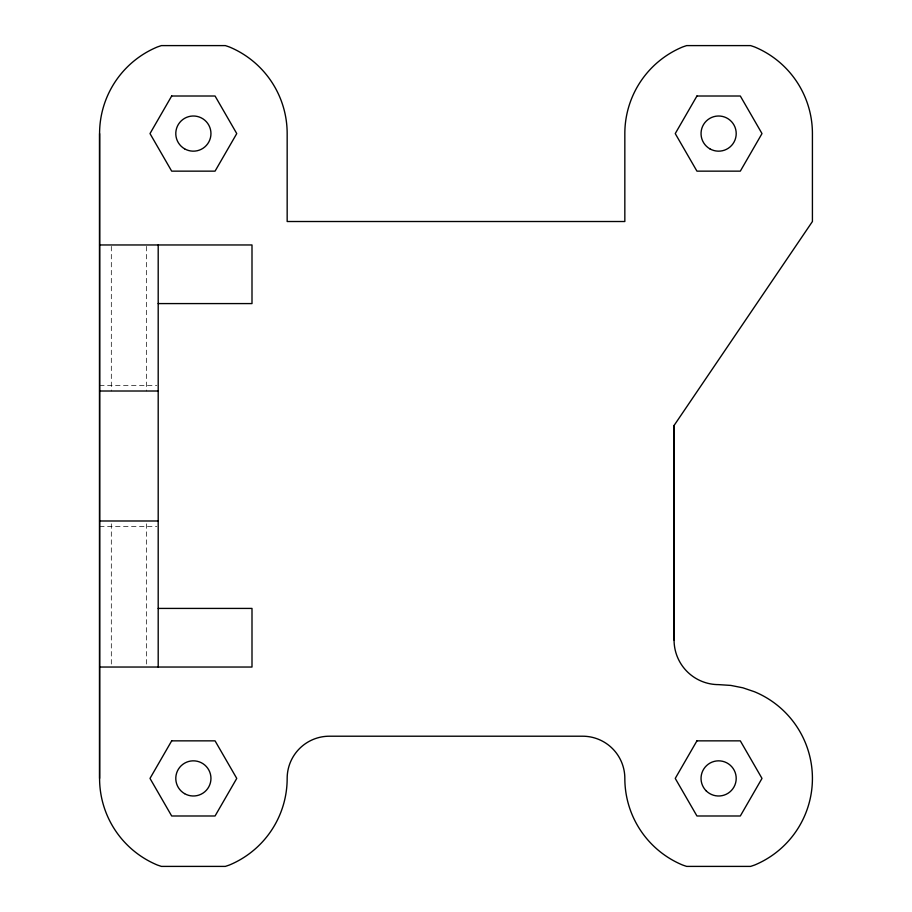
<?xml version="1.0" encoding="UTF-8"?>
<svg xmlns="http://www.w3.org/2000/svg" width="912" height="912" viewBox="0 0 912 912"><rect width="100%" height="100%" fill="white"/><g stroke="black" fill="none" stroke-linecap="round" stroke-linejoin="round"><path stroke-width="0.68" stroke-dasharray="4.56 3.42" d="M99.579 385.651L156.807 385.651M99.579 526.349L156.807 526.349M146.479 246.377L146.479 391.009M146.479 523.83L146.479 665.623M111.31 246.377L111.31 391.009M111.31 523.83L111.31 667.037"/><path stroke-width="1.37" d="M99.579 778.415L99.579 133.585A93.799 93.799 0 0 1 157.48 46.922L161.39 45.6L225.355 45.6L229.265 46.922A93.799 93.799 0 0 1 287.166 133.585L287.166 221.513L624.834 221.513L624.834 133.585A93.799 93.799 0 0 1 682.735 46.922L686.645 45.6L750.61 45.6L754.52 46.922A93.799 93.799 0 0 1 812.421 133.585L812.421 221.513L674.071 425.482L674.071 640.076A44.551 44.551 0 0 0 718.622 684.627L730.865 685.425L742.904 687.819L754.52 691.763A93.799 93.799 0 0 1 754.52 865.078L750.61 866.4L686.645 866.4L682.735 865.078A93.799 93.799 0 0 1 624.834 778.415A42.203 42.203 0 0 0 582.62 736.212L329.38 736.212A42.203 42.203 0 0 0 287.166 778.415A93.799 93.799 0 0 1 229.265 865.078L225.355 866.4L161.39 866.4L157.48 865.078A93.799 93.799 0 0 1 99.579 778.415L99.579 133.585M99.579 244.963L251.997 244.963L251.997 303.582L158.198 303.582M99.579 391.009L158.198 391.009M99.579 520.991L158.198 520.991M158.198 608.418L251.997 608.418L251.997 667.037L99.579 667.037M674.071 425.482L674.071 640.076M158.198 244.963L158.198 667.037M171.684 96.011L150.001 133.585L171.684 171.148L215.061 171.148L236.755 133.585L215.061 96.011L171.684 96.011M171.684 740.852L150.001 778.415L171.684 815.989L215.061 815.989L236.755 778.415L215.061 740.852L171.684 740.852M696.939 96.011L675.245 133.585L696.939 171.148L740.316 171.148L761.999 133.585L740.316 96.011L696.939 96.011M696.939 740.852L675.245 778.415L696.939 815.989L740.316 815.989L761.999 778.415L740.316 740.852L696.939 740.852M709.832 148.816A17.59 17.59 0 0 0 736.212 133.585A17.59 17.59 0 0 0 709.832 118.355A17.59 17.59 0 0 0 709.832 148.816M706.184 790.852A17.59 17.59 0 0 0 735.608 782.975A17.59 17.59 0 0 0 714.073 761.429A17.59 17.59 0 0 0 706.184 790.852M184.577 793.645A17.59 17.59 0 0 0 210.957 778.415A17.59 17.59 0 0 0 184.577 763.184A17.59 17.59 0 0 0 184.577 793.645M184.577 148.816A17.59 17.59 0 0 0 210.957 133.585A17.59 17.59 0 0 0 184.577 118.355A17.59 17.59 0 0 0 184.577 148.816"/></g></svg>
